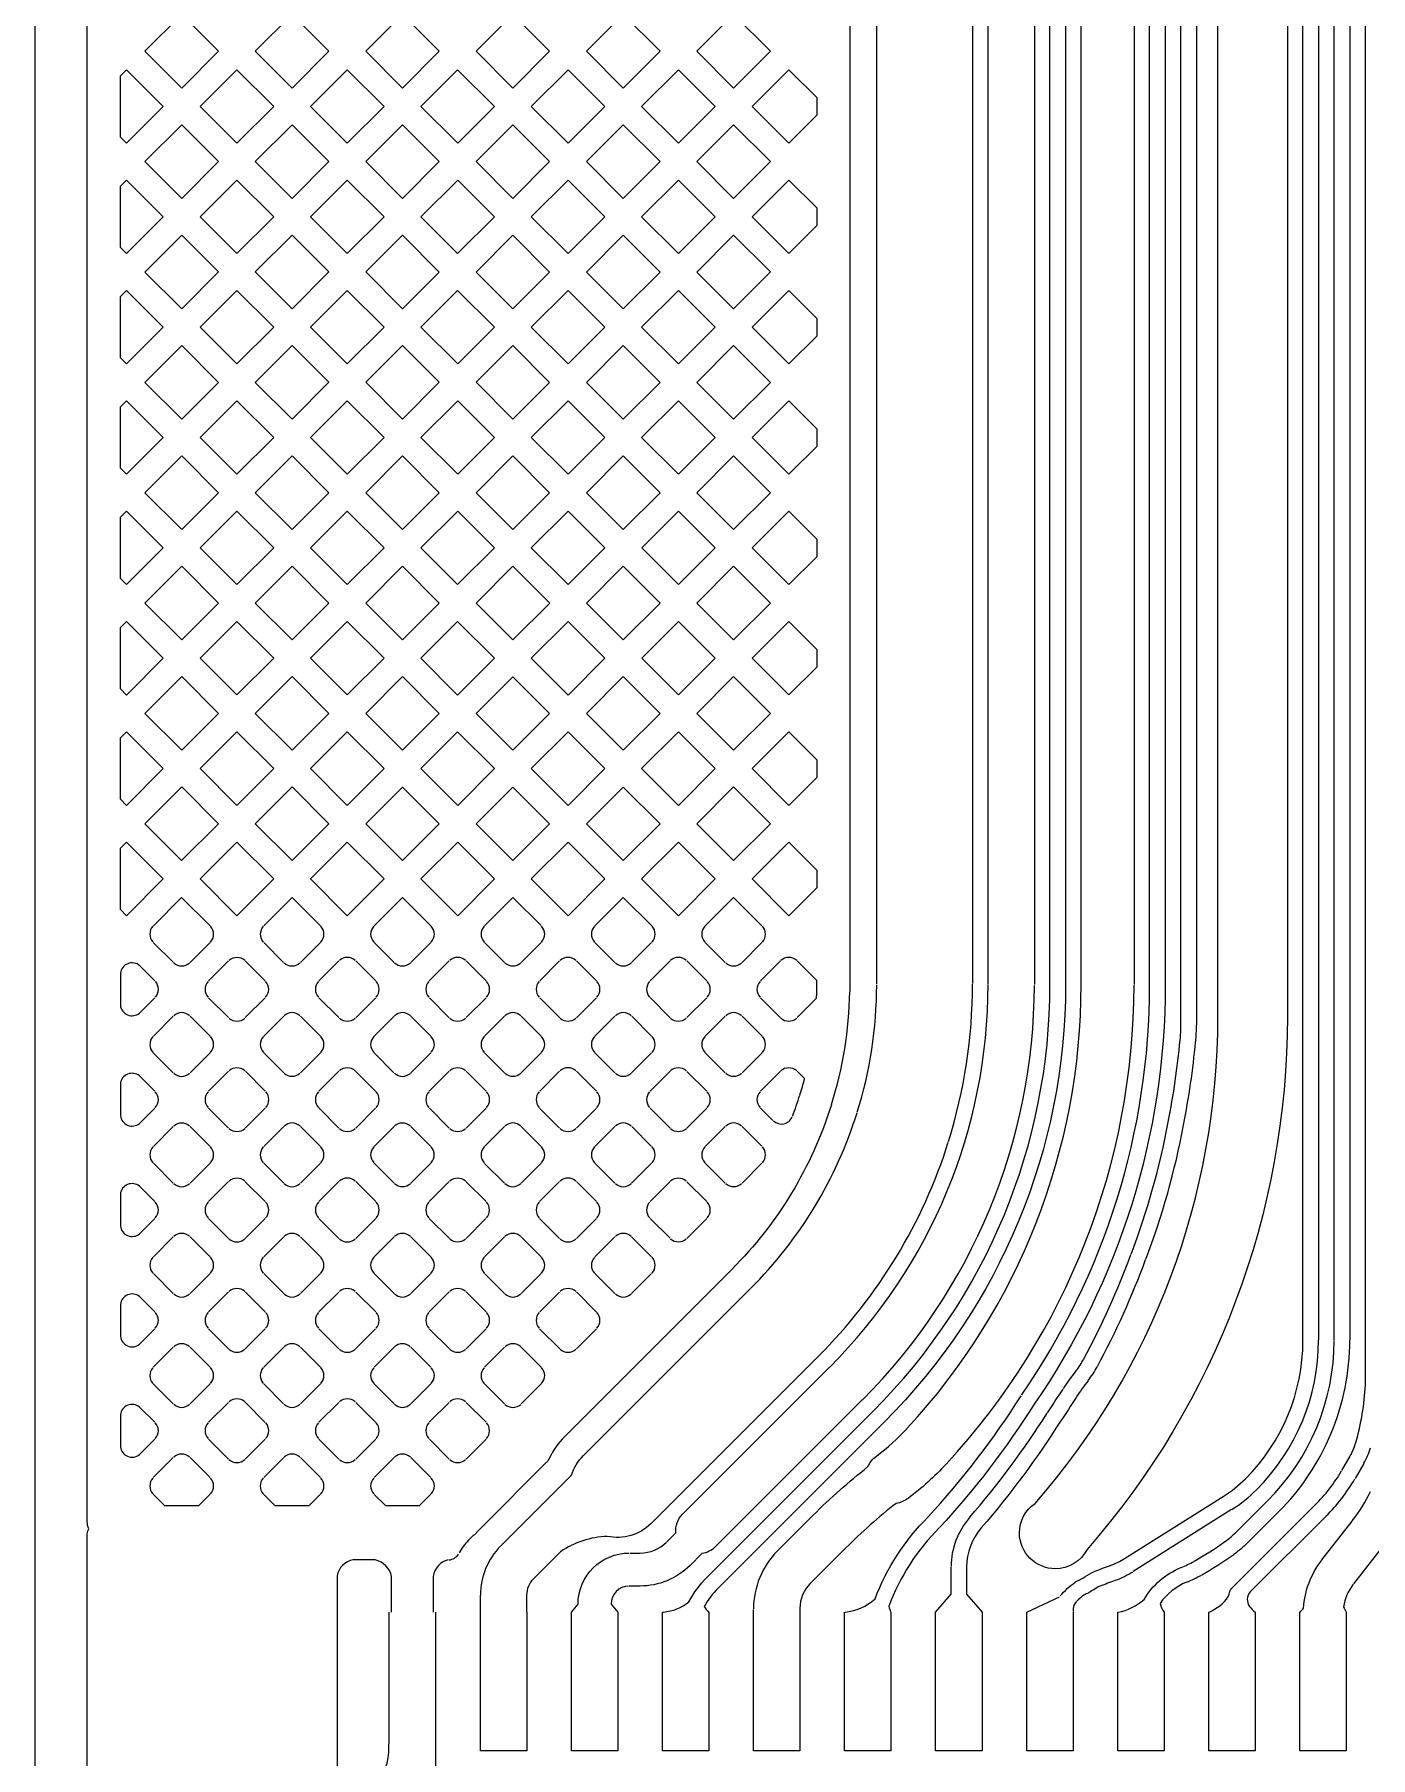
# Model space of a CAD drawing. Extents: x -344 to 154, y 670 to 1023.
# Drawn here: x -258.68 to -253.55, y 866.71 to 873.34 of the extents above; entities that cross this region are included whole.
import ezdxf

# ---------------------------------------------------------------- set-up
doc = ezdxf.new("R2010")
doc.units = 0
doc.layers.add('gbr-dxf_layer0', color=7, linetype='Continuous')
doc.layers.add('gbr-outline-dxf_layer1', color=2, linetype='Continuous')

msp = doc.modelspace()

# ---------------------------------------------------------------- linework, layer by layer
at = {"layer": 'gbr-dxf_layer0'}
for p, q in [((-253.8692, 879.8867), (-253.8692, 869.5599)), ((-253.8093, 868.3162), (-253.8093, 879.8864)), ((-253.7494, 879.8852), (-253.7494, 868.318)), ((-253.6894, 868.3159), (-253.6894, 879.8862)), ((-253.6295, 879.8845), (-253.6295, 868.3181)), ((-255.4476, 869.6846), (-255.4476, 879.8164)), ((-255.0793, 879.8133), (-255.0793, 869.6876)), ((-255.0193, 869.686), (-255.0193, 879.8166)), ((-254.8415, 879.8145), (-254.8415, 869.683)), ((-254.6617, 869.6853), (-254.6617, 879.8148)), ((-254.4585, 879.8171), (-254.4585, 869.683)), ((-254.3986, 869.683), (-254.3986, 879.8173)), ((-254.3387, 879.8156), (-254.3387, 869.6842)), ((-254.2787, 869.5273), (-254.2787, 879.8176)), ((-254.2187, 879.8159), (-254.2187, 869.5286)), ((-255.5507, 877.1535), (-255.5507, 869.6571)), ((-258.2276, 869.8452), (-258.1505, 869.7681)), ((-258.0859, 869.7682), (-258.0094, 869.8447)), ((-257.8033, 869.8447), (-257.7268, 869.7682)), ((-257.6619, 869.7681), (-257.5851, 869.8449)), ((-257.3788, 869.8448), (-257.3022, 869.7681)), ((-257.2376, 869.7682), (-257.1609, 869.8449)), ((-256.9547, 869.8449), (-256.8781, 869.7683)), ((-256.8134, 869.7682), (-256.7367, 869.8449)), ((-256.5308, 869.8452), (-256.4537, 869.7681)), ((-256.3892, 869.7682), (-256.3125, 869.8449)), ((-256.1063, 869.8447), (-256.03, 869.7684)), ((-255.965, 869.7682), (-255.8884, 869.8448)), ((-257.9386, 869.774), (-258.0152, 869.6974)), ((-257.7973, 869.6973), (-257.8741, 869.7741)), ((-257.5143, 869.7741), (-257.5912, 869.6973)), ((-257.3728, 869.6972), (-257.4496, 869.774)), ((-257.0901, 869.7741), (-257.1668, 869.6975)), ((-256.9489, 869.6975), (-257.0255, 869.7741)), ((-256.6659, 869.7742), (-256.7427, 869.6974)), ((-256.5248, 869.6977), (-256.6012, 869.7741)), ((-256.2418, 869.7741), (-256.3185, 869.6974)), ((-256.1002, 869.6971), (-256.1772, 869.7741)), ((-255.8176, 869.7741), (-255.8943, 869.6974)), ((-258.0152, 869.6329), (-257.9385, 869.5561)), ((-257.8739, 869.5561), (-257.7973, 869.6326)), ((-257.5911, 869.6325), (-257.5147, 869.5561)), ((-257.4498, 869.556), (-257.373, 869.6328)), ((-257.1667, 869.6326), (-257.0901, 869.556)), ((-257.0255, 869.5561), (-256.9488, 869.6328)), ((-256.7425, 869.6327), (-256.6658, 869.5559)), ((-256.6014, 869.556), (-256.5246, 869.6328)), ((-256.3186, 869.633), (-256.2416, 869.556)), ((-256.1772, 869.5561), (-256.1004, 869.6329)), ((-255.8942, 869.6326), (-255.8176, 869.556)), ((-258.1506, 869.562), (-258.2274, 869.4852)), ((-258.0092, 869.4854), (-258.0857, 869.5618)), ((-257.7265, 869.562), (-257.8032, 869.4852)), ((-257.5851, 869.485), (-257.6623, 869.5622)), ((-257.3023, 869.562), (-257.3791, 869.4852)), ((-257.1607, 869.4851), (-257.2375, 869.5619)), ((-256.878, 869.5621), (-256.9547, 869.4854)), ((-256.7368, 869.4854), (-256.8134, 869.5621)), ((-256.4539, 869.562), (-256.5306, 869.4853)), ((-256.3125, 869.4854), (-256.3889, 869.5618)), ((-256.0297, 869.562), (-256.1064, 869.4853)), ((-255.888, 869.4849), (-255.9651, 869.562)), ((-258.2275, 869.4207), (-258.1507, 869.3439)), ((-258.0861, 869.3439), (-258.0092, 869.4207)), ((-257.8034, 869.421), (-257.7262, 869.3439)), ((-257.6618, 869.344), (-257.5852, 869.4206)), ((-257.379, 869.4205), (-257.3026, 869.344)), ((-257.2377, 869.3439), (-257.1608, 869.4208)), ((-256.9546, 869.4205), (-256.878, 869.3439)), ((-256.8134, 869.344), (-256.7367, 869.4207)), ((-256.5307, 869.4208), (-256.4538, 869.344)), ((-256.3893, 869.344), (-256.3125, 869.4208)), ((-256.1066, 869.421), (-256.0295, 869.3439)), ((-255.965, 869.344), (-255.8883, 869.4208)), ((-257.9385, 869.3499), (-258.0153, 869.2731)), ((-257.7974, 869.2735), (-257.8737, 869.3498)), ((-257.5144, 869.3499), (-257.5911, 869.2732)), ((-257.3729, 869.2728), (-257.4502, 869.3501)), ((-257.0901, 869.35), (-257.167, 869.2731)), ((-256.9488, 869.2732), (-257.0256, 869.35)), ((-256.6659, 869.35), (-256.7427, 869.2732)), ((-256.5246, 869.2732), (-256.6015, 869.3501)), ((-256.2418, 869.3499), (-256.3185, 869.2732)), ((-256.1004, 869.2733), (-256.1768, 869.3497)), ((-255.8176, 869.3499), (-255.8943, 869.2732)), ((-258.0153, 869.2085), (-257.9387, 869.1319)), ((-257.8739, 869.1318), (-257.7972, 869.2086)), ((-257.5913, 869.2089), (-257.5141, 869.1318)), ((-257.4497, 869.1319), (-257.3731, 869.2085)), ((-257.1667, 869.2082), (-257.0903, 869.1318)), ((-257.0257, 869.1317), (-256.9488, 869.2086)), ((-256.7428, 869.2087), (-256.666, 869.1319)), ((-256.6013, 869.1319), (-256.5246, 869.2086)), ((-256.3185, 869.2087), (-256.2417, 869.1319)), ((-256.1771, 869.1319), (-256.1003, 869.2087)), ((-255.8944, 869.2088), (-255.8468, 869.1612)), ((-258.1507, 869.1377), (-258.2274, 869.061)), ((-258.0096, 869.0612), (-258.086, 869.1376)), ((-257.7264, 869.1379), (-257.8032, 869.0611)), ((-257.5852, 869.0614), (-257.6617, 869.1378)), ((-257.3024, 869.1377), (-257.3789, 869.0611)), ((-257.1608, 869.0607), (-257.2378, 869.1377)), ((-256.878, 869.1379), (-256.9549, 869.061)), ((-256.7367, 869.0611), (-256.8136, 869.138)), ((-256.4539, 869.1378), (-256.5306, 869.0611)), ((-256.3124, 869.061), (-256.3891, 869.1377)), ((-256.0296, 869.1378), (-256.1064, 869.0611)), ((-255.8886, 869.0615), (-255.9648, 869.1377)), ((-258.2273, 868.9963), (-258.1509, 868.9199)), ((-258.086, 868.9197), (-258.0094, 868.9963)), ((-257.8031, 868.9963), (-257.7263, 868.9195)), ((-257.6619, 868.9197), (-257.5851, 868.9965)), ((-257.3791, 868.9967), (-257.3021, 868.9198)), ((-257.2376, 868.9199), (-257.161, 868.9964)), ((-256.9546, 868.9961), (-256.8782, 868.9197)), ((-256.8136, 868.9197), (-256.7367, 868.9965)), ((-256.5306, 868.9965), (-256.4539, 868.9198)), ((-256.3892, 868.9198), (-256.3124, 868.9966)), ((-256.1063, 868.9965), (-256.0297, 868.9199)), ((-255.9651, 868.9198), (-255.8884, 868.9965)), ((-257.9386, 868.9257), (-258.0153, 868.849)), ((-257.7974, 868.849), (-257.874, 868.9256)), ((-257.5143, 868.9258), (-257.5912, 868.8489)), ((-257.373, 868.8492), (-257.4497, 868.9258)), ((-257.0902, 868.9257), (-257.1668, 868.8491)), ((-256.9489, 868.8488), (-257.0259, 868.9258)), ((-256.6659, 868.9258), (-256.7428, 868.8489)), ((-256.5245, 868.8489), (-256.6016, 868.926)), ((-256.2417, 868.9257), (-256.3185, 868.8489)), ((-256.1003, 868.849), (-256.1769, 868.9256)), ((-258.0152, 868.7841), (-257.9385, 868.7075)), ((-257.874, 868.7076), (-257.7973, 868.7843)), ((-257.5913, 868.7845), (-257.5143, 868.7075)), ((-257.4498, 868.7076), (-257.373, 868.7844)), ((-257.1668, 868.7845), (-257.0898, 868.7075)), ((-257.0255, 868.7077), (-256.949, 868.7843)), ((-256.7428, 868.7843), (-256.6662, 868.7076)), ((-256.6014, 868.7075), (-256.5245, 868.7844)), ((-256.3185, 868.7844), (-256.2418, 868.7078)), ((-256.1772, 868.7077), (-256.1003, 868.7845)), ((-258.1507, 868.7135), (-258.2274, 868.6368)), ((-258.0095, 868.6369), (-258.0861, 868.7135)), ((-257.7265, 868.7136), (-257.8033, 868.6368)), ((-257.5852, 868.6369), (-257.662, 868.7136)), ((-257.3023, 868.7136), (-257.3791, 868.6368)), ((-257.1609, 868.637), (-257.2373, 868.7135)), ((-256.8781, 868.7136), (-256.9548, 868.6369)), ((-256.7366, 868.6365), (-256.8139, 868.7138)), ((-256.4537, 868.7137), (-256.5307, 868.6367)), ((-256.3124, 868.6368), (-256.3894, 868.7138)), ((-258.2273, 868.572), (-258.151, 868.4957)), ((-258.086, 868.4956), (-258.0094, 868.5722)), ((-257.8033, 868.5723), (-257.7265, 868.4955)), ((-257.6619, 868.4955), (-257.5852, 868.5722)), ((-257.3791, 868.5723), (-257.3023, 868.4955)), ((-257.2377, 868.4955), (-257.1609, 868.5724)), ((-256.955, 868.5727), (-256.8777, 868.4954)), ((-256.8134, 868.4956), (-256.7367, 868.5722)), ((-256.5307, 868.5721), (-256.4541, 868.4955)), ((-256.3894, 868.4954), (-256.3124, 868.5723)), ((-257.9386, 868.5015), (-258.0153, 868.4248)), ((-257.7973, 868.4248), (-257.8741, 868.5015)), ((-257.5145, 868.5014), (-257.5912, 868.4247)), ((-257.373, 868.4247), (-257.4496, 868.5013)), ((-257.0901, 868.5016), (-257.1669, 868.4248)), ((-256.9489, 868.425), (-257.0254, 868.5015)), ((-256.666, 868.5014), (-256.7427, 868.4247)), ((-256.5245, 868.4244), (-256.6017, 868.5017)), ((-258.0151, 868.3598), (-257.9387, 868.2834)), ((-257.874, 868.2834), (-257.7973, 868.3601)), ((-257.5912, 868.3602), (-257.5145, 868.2835)), ((-257.4499, 868.2834), (-257.3731, 868.3602)), ((-257.1669, 868.3601), (-257.0899, 868.2831)), ((-257.0256, 868.2833), (-256.9487, 868.3602)), ((-256.7428, 868.3605), (-256.6656, 868.2833)), ((-256.6013, 868.2835), (-256.5247, 868.3601)), ((-258.1507, 868.2893), (-258.2276, 868.2125)), ((-258.0091, 868.2123), (-258.0861, 868.2893)), ((-257.7265, 868.2894), (-257.8033, 868.2126)), ((-257.5851, 868.2125), (-257.6622, 868.2896)), ((-257.3024, 868.2894), (-257.3791, 868.2126)), ((-257.1608, 868.2125), (-257.2375, 868.2892)), ((-256.8779, 868.2895), (-256.9548, 868.2126)), ((-256.7367, 868.2129), (-256.8133, 868.2894)), ((-258.2277, 868.1481), (-258.1507, 868.0712)), ((-258.0862, 868.0712), (-258.0094, 868.1481)), ((-257.8033, 868.1481), (-257.7266, 868.0714)), ((-257.6619, 868.0713), (-257.5852, 868.1481)), ((-257.3791, 868.1481), (-257.3023, 868.0713)), ((-257.2376, 868.0712), (-257.1608, 868.148)), ((-256.9547, 868.1479), (-256.8779, 868.0711)), ((-256.8135, 868.0712), (-256.7366, 868.1481)), ((-257.9386, 868.0773), (-258.0154, 868.0005)), ((-257.7972, 868.0004), (-257.8743, 868.0775)), ((-257.5145, 868.0772), (-257.5911, 868.0006)), ((-257.3728, 868.0002), (-257.4498, 868.0772)), ((-257.0901, 868.0772), (-257.1669, 868.0005)), ((-256.9489, 868.0005), (-257.0255, 868.0772)), ((-258.0155, 867.9359), (-257.9384, 867.8588)), ((-257.8742, 867.8591), (-257.7973, 867.9359)), ((-257.5911, 867.9358), (-257.5145, 867.8593)), ((-257.4497, 867.8591), (-257.3729, 867.9359)), ((-257.1667, 867.9357), (-257.09, 867.859)), ((-257.0256, 867.8591), (-256.9489, 867.9358)), ((-258.1509, 867.865), (-258.2276, 867.7883)), ((-258.0094, 867.7884), (-258.086, 867.8649)), ((-257.7265, 867.8652), (-257.8034, 867.7884)), ((-257.5849, 867.7881), (-257.6622, 867.8654)), ((-257.3023, 867.865), (-257.379, 867.7883)), ((-257.1607, 867.7882), (-257.2375, 867.865)), ((-256.7174, 867.8456), (-256.9651, 867.598)), ((-253.6602, 867.8152), (-253.6284, 867.8705)), ((-253.5758, 867.8418), (-253.6088, 867.7844)), ((-254.4946, 867.4772), (-254.1163, 867.7153)), ((-254.0837, 867.665), (-254.4621, 867.4268)), ((-254.0822, 867.3633), (-253.7632, 867.6818)), ((-254.0639, 867.5806), (-253.9455, 867.6986)), ((-253.7363, 867.4721), (-253.6205, 867.6204)), ((-255.5661, 867.5175), (-255.7027, 867.3809)), ((-253.5011, 867.5257), (-253.6152, 867.3795)), ((-256.3954, 867.4981), (-256.3567, 867.4981)), ((-256.9706, 867.271), (-256.9706, 867.3362)), ((-254.871, 867.271), (-254.7451, 867.3298)), ((-257.1427, 867.271), (-257.1427, 866.7381)), ((-256.9707, 866.7381), (-256.9707, 867.271)), ((-255.9209, 866.7381), (-255.9209, 867.271)), ((-255.9208, 867.271), (-255.9208, 867.2816)), ((-255.743, 867.2837), (-255.743, 867.271)), ((-254.1709, 866.7381), (-254.1709, 867.271)), ((-253.8208, 866.7382), (-253.8208, 867.2711))]:
    msp.add_line(p, q, dxfattribs=at)
for points in [[(-258.4838, 866.0457, -0.048851), (-258.4811, 866.0723), (-258.4811, 867.572, -0.098732), (-258.4754, 867.5907, -0.114272), (-258.4811, 867.6188), (-258.4811, 877.154), (-258.4811, 877.1907, -0.02473), (-258.4811, 877.1968), (-258.4811, 882.7945, -0.154608), (-256.6934, 888.4371), (-254.8088, 891.113), (-251.2116, 896.2205), (-251.1616, 896.2915), (-250.9418, 896.6035, 0.036962), (-250.1679, 897.8954, 0.001414), (-250.143, 897.9454, 0.03796), (-249.5629, 899.379)], [(-253.6066, 867.9223, 0.06084), (-253.5695, 868.1451), (-253.5695, 879.8849, -0.079726), (-252.8757, 884.2098)], [(-254.8988, 867.5753, -0.247669), (-254.8389, 867.6888, 0.18166), (-254.1359, 869.5599), (-254.1359, 879.8822)], [(-254.7217, 879.8168), (-254.7217, 869.683, -0.198913), (-255.418, 868.0019), (-256.0571, 867.3629, 0.068255), (-256.1102, 867.2928, 0.073207), (-256.0934, 867.271)], [(-255.4604, 868.0443, 0.19891), (-254.7816, 869.683), (-254.7816, 879.8156)], [(-258.2213, 869.6974), (-258.2798, 869.7559, 0.598777), (-258.3541, 869.7269), (-258.3541, 869.6037)], [(-255.753, 869.5561), (-255.6785, 869.6306, 0.004849), (-255.6777, 869.6576), (-255.6777, 869.6989), (-255.753, 869.7741)], [(-258.3541, 869.6037, 0.593364), (-258.2806, 869.5735), (-258.2213, 869.6328)], [(-254.3386, 869.683, -0.152599), (-254.8423, 868.0702, -0.045688), (-255.2063, 867.596)], [(-253.8692, 869.5599, -0.181793), (-254.6392, 867.512, -0.280074), (-254.7613, 867.4378, -0.414225), (-254.8988, 867.5753)], [(-258.2215, 869.2731), (-258.2808, 869.3325, 0.592465), (-258.3541, 869.3019), (-258.3541, 869.1793)], [(-255.7426, 869.2593, 0.011424), (-255.7247, 869.3216), (-255.7531, 869.35)], [(-258.3541, 869.1793, 0.5917), (-258.2806, 869.1493), (-258.2215, 869.2085)], [(-255.6214, 869.2214, -0.12123), (-256.0044, 868.5886), (-256.6475, 867.9453)], [(-258.2215, 868.8489), (-258.2809, 868.9083, 0.590749), (-258.3541, 868.8779), (-258.3541, 868.7549)], [(-258.3541, 868.7549, 0.59012), (-258.2806, 868.7251), (-258.2215, 868.7843)], [(-256.8922, 867.5252), (-256.6203, 867.797, -0.121378), (-256.5748, 867.8724), (-255.9322, 868.515)], [(-258.2215, 868.4247), (-258.2809, 868.4841, 0.589074), (-258.3541, 868.4539), (-258.3541, 868.3308)], [(-258.3541, 868.3308, 0.585181), (-258.281, 868.3006), (-258.2215, 868.3601)], [(-255.6718, 868.2546), (-256.3143, 867.612, -0.25403), (-256.4829, 867.5621, 0.141101), (-256.6627, 867.5032), (-256.7665, 867.3994)], [(-256.2545, 867.5405), (-256.2193, 867.5756, -0.224894), (-256.1937, 867.6473), (-255.6286, 868.2125)], [(-258.2216, 868.0005), (-258.2804, 868.0593, 0.58766), (-258.3541, 868.0303), (-258.3541, 867.9063)], [(-256.2709, 867.271), (-256.2671, 867.271, 0.147898), (-256.169, 867.3102, -0.077176), (-256.0995, 867.4053), (-255.4604, 868.0443)], [(-255.5028, 868.0867), (-256.068, 867.5216, -0.164394), (-256.119, 867.4963), (-256.1647, 867.4507)], [(-255.5687, 867.271, 0.155942), (-255.4538, 867.3215, -0.106034), (-255.2503, 867.6367, 0.045747), (-254.8926, 868.1028)], [(-254.6813, 868.0956, -0.009269), (-254.7415, 868.0045, -0.037569), (-255.0454, 867.5951)], [(-255.8285, 867.5066), (-255.6918, 867.6432, -0.030173), (-255.481, 867.8301, -0.129866), (-255.4488, 867.8707, 0.044614), (-255.3305, 867.9772)], [(-258.3541, 867.9063, 0.583686), (-258.2811, 867.8764), (-258.2216, 867.9358)], [(-256.6476, 867.9452, 0.087378), (-256.7047, 867.8637, -0.083101), (-256.7166, 867.8464)], [(-255.1811, 867.8395, -0.044808), (-255.3269, 867.7082, -0.124209), (-255.3728, 867.689, 0.029955), (-255.5661, 867.5175)], [(-253.9032, 867.6562), (-254.0215, 867.5381, -0.041955), (-254.0746, 867.493)], [(-256.9654, 867.5977, 0.019527), (-256.9849, 867.5765, -0.025941), (-256.9893, 867.5717, -0.050374), (-256.9992, 867.5638), (-257.0173, 867.5456, 0.076041), (-257.0516, 867.4988)], [(-255.2075, 867.5947, 0.108699), (-255.4007, 867.2925, 0.063244), (-255.3931, 867.271)], [(-253.7208, 867.6394), (-254.0122, 867.3485, 0.346821), (-254.015, 867.2927, 0.056281), (-253.9932, 867.271)], [(-257.3117, 867.271), (-257.3117, 867.4077, 0.304726), (-257.375, 867.4717), (-257.4597, 867.4717, 0.314275), (-257.5213, 867.41), (-257.5213, 866.6177)], [(-257.0945, 867.4717, 0.308041), (-257.1516, 867.4075), (-257.1516, 867.271)], [(-256.621, 867.2711), (-256.5954, 867.3019, -0.413341), (-256.3985, 867.4981)], [(-256.165, 867.4503, -0.198676), (-256.3567, 867.3711), (-256.3986, 867.3711)], [(-253.8204, 867.2711, 0.02382), (-253.8072, 867.2867, -0.148803), (-253.7372, 867.4709)], [(-256.7668, 867.3991, 0.197772), (-256.7928, 867.3362), (-256.7928, 867.271)], [(-254.7424, 867.3329, -0.059651), (-254.6848, 867.386, -0.061711), (-254.6785, 867.3897, 0.043907), (-254.6473, 867.4068)], [(-254.5197, 867.271, 0.143527), (-254.4201, 867.3198, -0.161912), (-254.2789, 867.4418)], [(-254.2568, 867.386, 0.141286), (-254.3587, 867.3044, 0.092915), (-254.3431, 867.271)], [(-253.6161, 867.3783, 0.130634), (-253.6537, 867.2905, 0.027129), (-253.643, 867.2711)], [(-256.4008, 867.3711, 0.402254), (-256.4684, 867.3019), (-256.4427, 867.2711)], [(-254.6147, 867.3565, -0.039958), (-254.6514, 867.3362, 0.034736), (-254.6799, 867.312)], [(-254.1702, 867.271, 0.140537), (-254.0962, 867.3305, -0.012626), (-254.0901, 867.3502, -0.122696), (-254.0828, 867.3627)], [(-257.5213, 866.6177, -0.072365), (-257.5199, 866.6107, 0.344141), (-257.4789, 866.5641, -0.141001), (-257.4638, 866.5651, 0.200874), (-257.4215, 866.5732, -0.086287), (-257.3848, 866.6028, 0.237266), (-257.323, 866.7528, -0.122943), (-257.3207, 866.7659), (-257.3207, 867.271)], [(-257.1428, 866.7381), (-257.1428, 866.6911, -0.077953), (-257.1612, 866.5736)]]:
    msp.add_lwpolyline(points, format="xyb", dxfattribs=at)
for points in [[(-258.2597, 873.2711), (-258.1184, 873.4123), (-257.9771, 873.271), (-258.1184, 873.1297)], [(-257.8356, 873.271), (-257.6942, 873.4123), (-257.5529, 873.271), (-257.6943, 873.1297)], [(-257.4114, 873.271), (-257.27, 873.4124), (-257.1287, 873.271), (-257.2701, 873.1297)], [(-256.9872, 873.271), (-256.8458, 873.4124), (-256.7044, 873.2709), (-256.8457, 873.1296)], [(-256.5628, 873.2709), (-256.4215, 873.4123), (-256.2801, 873.271), (-256.4215, 873.1296)], [(-256.1386, 873.271), (-255.9973, 873.4123), (-255.8559, 873.271), (-255.9973, 873.1297)], [(-258.3541, 872.9412), (-258.3541, 873.1767), (-258.3305, 873.2003), (-258.1891, 873.059), (-258.3305, 872.9176)], [(-258.0476, 873.059), (-257.9063, 873.2002), (-257.765, 873.0589), (-257.9063, 872.9176)], [(-257.6235, 873.0589), (-257.4821, 873.2002), (-257.3408, 873.0589), (-257.4822, 872.9176)], [(-257.1993, 873.0589), (-257.0579, 873.2003), (-256.9165, 873.0588), (-257.0578, 872.9175)], [(-256.775, 873.0588), (-256.6336, 873.2002), (-256.4923, 873.0588), (-256.6336, 872.9175)], [(-256.3508, 873.0588), (-256.2094, 873.2002), (-256.068, 873.0589), (-256.2094, 872.9175)], [(-255.9265, 873.0589), (-255.7852, 873.2002), (-255.6777, 873.0928), (-255.6777, 873.025), (-255.7852, 872.9176)], [(-258.2597, 872.8469), (-258.1184, 872.9882), (-257.977, 872.8469), (-258.1184, 872.7055)], [(-257.8355, 872.8469), (-257.6943, 872.9881), (-257.5529, 872.8468), (-257.6942, 872.7056)], [(-257.4114, 872.8468), (-257.2701, 872.9882), (-257.1286, 872.8467), (-257.27, 872.7053)], [(-256.9871, 872.8467), (-256.8457, 872.988), (-256.7044, 872.8467), (-256.8457, 872.7054)], [(-256.5629, 872.8467), (-256.4215, 872.9881), (-256.2802, 872.8467), (-256.4215, 872.7054)], [(-256.1387, 872.8467), (-255.9973, 872.9881), (-255.856, 872.8468), (-255.9973, 872.7054)], [(-258.3541, 872.5167), (-258.3541, 872.7525), (-258.3305, 872.7761), (-258.1892, 872.6348), (-258.3306, 872.4933)], [(-258.0476, 872.6348), (-257.9063, 872.7761), (-257.7649, 872.6348), (-257.9063, 872.4934)], [(-257.6234, 872.6348), (-257.4822, 872.776), (-257.3407, 872.6346), (-257.482, 872.4933)], [(-257.1992, 872.6346), (-257.0578, 872.7759), (-256.9165, 872.6346), (-257.0579, 872.4933)], [(-256.775, 872.6346), (-256.6336, 872.776), (-256.4923, 872.6346), (-256.6337, 872.4933)], [(-256.3508, 872.6346), (-256.2094, 872.776), (-256.0681, 872.6347), (-256.2094, 872.4933)], [(-255.9266, 872.6347), (-255.7852, 872.776), (-255.6777, 872.6686), (-255.6777, 872.6009), (-255.7852, 872.4933)], [(-258.2599, 872.4225), (-258.1184, 872.564), (-257.9771, 872.4227), (-258.1185, 872.2812)], [(-257.8355, 872.4227), (-257.6942, 872.564), (-257.5527, 872.4226), (-257.6941, 872.2812)], [(-257.4112, 872.4226), (-257.27, 872.5638), (-257.1286, 872.4225), (-257.2699, 872.2812)], [(-256.9871, 872.4225), (-256.8457, 872.5638), (-256.7044, 872.4225), (-256.8458, 872.2812)], [(-256.5629, 872.4225), (-256.4215, 872.5639), (-256.2802, 872.4225), (-256.4216, 872.2812)], [(-256.1387, 872.4225), (-255.9973, 872.5639), (-255.856, 872.4226), (-255.9974, 872.2812)], [(-258.3541, 872.0925), (-258.3541, 872.3283), (-258.3306, 872.3518), (-258.1893, 872.2104), (-258.3307, 872.0691)], [(-258.0478, 872.2104), (-257.9063, 872.3519), (-257.7648, 872.2105), (-257.9063, 872.069)], [(-257.6233, 872.2105), (-257.482, 872.3518), (-257.3406, 872.2105), (-257.482, 872.0691)], [(-257.1991, 872.2105), (-257.0579, 872.3517), (-256.9165, 872.2104), (-257.0578, 872.0692)], [(-256.775, 872.2104), (-256.6337, 872.3518), (-256.4923, 872.2104), (-256.6337, 872.0691)], [(-256.3508, 872.2104), (-256.2094, 872.3518), (-256.0681, 872.2105), (-256.2095, 872.0691)], [(-255.9266, 872.2105), (-255.7852, 872.3518), (-255.6777, 872.2443), (-255.6777, 872.1764), (-255.7851, 872.069)], [(-258.2599, 871.9983), (-258.1185, 872.1397), (-257.9771, 871.9982), (-258.1184, 871.8569)], [(-257.8356, 871.9982), (-257.6941, 872.1397), (-257.5528, 871.9984), (-257.6942, 871.8569)], [(-257.4112, 871.9984), (-257.2699, 872.1397), (-257.1285, 871.9984), (-257.2699, 871.857)], [(-256.987, 871.9984), (-256.8458, 872.1396), (-256.7044, 871.9983), (-256.8457, 871.8571)], [(-256.5629, 871.9983), (-256.4216, 872.1397), (-256.2802, 871.9983), (-256.4216, 871.857)], [(-256.1387, 871.9983), (-255.9974, 872.1397), (-255.8559, 871.9982), (-255.9973, 871.8569)], [(-258.3541, 871.6685), (-258.3541, 871.9041), (-258.3307, 871.9275), (-258.1892, 871.7861), (-258.3305, 871.6448)], [(-258.0477, 871.7861), (-257.9063, 871.9274), (-257.765, 871.7861), (-257.9063, 871.6448)], [(-257.6235, 871.7861), (-257.482, 871.9276), (-257.3407, 871.7863), (-257.4821, 871.6448)], [(-257.1991, 871.7863), (-257.0578, 871.9276), (-256.9165, 871.7863), (-257.0578, 871.6449)], [(-256.7749, 871.7863), (-256.6337, 871.9275), (-256.4924, 871.7862), (-256.6336, 871.645)], [(-256.3508, 871.7862), (-256.2095, 871.9276), (-256.068, 871.7861), (-256.2094, 871.6448)], [(-255.9265, 871.7861), (-255.7851, 871.9275), (-255.6777, 871.8201), (-255.6777, 871.7522), (-255.7852, 871.6448)], [(-258.2597, 871.5741), (-258.1184, 871.7153), (-257.9771, 871.574), (-258.1184, 871.4328)], [(-257.8356, 871.574), (-257.6942, 871.7154), (-257.5529, 871.574), (-257.6943, 871.4327)], [(-257.4114, 871.574), (-257.2699, 871.7155), (-257.1286, 871.5742), (-257.2701, 871.4327)], [(-256.987, 871.5742), (-256.8457, 871.7155), (-256.7044, 871.5742), (-256.8457, 871.4329)], [(-256.5628, 871.5742), (-256.4216, 871.7155), (-256.2801, 871.574), (-256.4214, 871.4328)], [(-256.1386, 871.574), (-255.9973, 871.7154), (-255.8559, 871.574), (-255.9973, 871.4327)], [(-258.3541, 871.2442), (-258.3541, 871.4797), (-258.3305, 871.5033), (-258.1891, 871.362), (-258.3305, 871.2206)], [(-258.0476, 871.362), (-257.9063, 871.5032), (-257.765, 871.3619), (-257.9063, 871.2207)], [(-257.6235, 871.3619), (-257.4821, 871.5033), (-257.3408, 871.3619), (-257.4822, 871.2206)], [(-257.1993, 871.3619), (-257.0578, 871.5034), (-256.9165, 871.3621), (-257.058, 871.2206)], [(-256.775, 871.3621), (-256.6336, 871.5034), (-256.4922, 871.362), (-256.6335, 871.2206)], [(-256.3506, 871.362), (-256.2094, 871.5032), (-256.068, 871.3619), (-256.2093, 871.2207)], [(-255.9265, 871.3619), (-255.7852, 871.5033), (-255.6777, 871.3958), (-255.6777, 871.3281), (-255.7852, 871.2206)], [(-258.2597, 871.1499), (-258.1184, 871.2912), (-257.977, 871.1499), (-258.1184, 871.0086)], [(-257.8355, 871.1499), (-257.6943, 871.2912), (-257.5529, 871.1498), (-257.6942, 871.0086)], [(-257.4114, 871.1498), (-257.2701, 871.2912), (-257.1287, 871.1499), (-257.2701, 871.0085)], [(-256.9872, 871.1499), (-256.8457, 871.2913), (-256.7043, 871.1499), (-256.8457, 871.0084)], [(-256.5627, 871.1499), (-256.4214, 871.2912), (-256.2801, 871.1499), (-256.4214, 871.0086)], [(-256.1385, 871.1499), (-255.9973, 871.2912), (-255.856, 871.1498), (-255.9972, 871.0086)], [(-258.3541, 870.82), (-258.3541, 871.0555), (-258.3305, 871.0791), (-258.1892, 870.9378), (-258.3305, 870.7964)], [(-258.0476, 870.9378), (-257.9063, 871.0791), (-257.7649, 870.9378), (-257.9063, 870.7965)], [(-257.6234, 870.9378), (-257.4822, 871.0791), (-257.3408, 870.9377), (-257.4821, 870.7965)], [(-257.1993, 870.9377), (-257.058, 871.0791), (-256.9165, 870.9376), (-257.0579, 870.7963)], [(-256.775, 870.9376), (-256.6335, 871.0791), (-256.4922, 870.9378), (-256.6337, 870.7963)], [(-256.3506, 870.9378), (-256.2093, 871.0791), (-256.068, 870.9378), (-256.2093, 870.7965)], [(-255.9264, 870.9378), (-255.7852, 871.0791), (-255.6777, 870.9716), (-255.6777, 870.9039), (-255.7851, 870.7965)], [(-258.2597, 870.7257), (-258.1184, 870.867), (-257.9771, 870.7257), (-258.1184, 870.5843)], [(-257.8355, 870.7257), (-257.6942, 870.867), (-257.5529, 870.7257), (-257.6942, 870.5844)], [(-257.4113, 870.7257), (-257.2701, 870.867), (-257.1286, 870.7255), (-257.2699, 870.5843)], [(-256.9871, 870.7255), (-256.8457, 870.8669), (-256.7044, 870.7255), (-256.8458, 870.5842)], [(-256.5629, 870.7255), (-256.4214, 870.867), (-256.2801, 870.7257), (-256.4216, 870.5842)], [(-256.1386, 870.7257), (-255.9972, 870.867), (-255.8559, 870.7257), (-255.9972, 870.5844)], [(-258.3541, 870.3955), (-258.3541, 870.6313), (-258.3305, 870.6549), (-258.1892, 870.5136), (-258.3307, 870.3721)], [(-258.0476, 870.5136), (-257.9063, 870.6549), (-257.765, 870.5136), (-257.9063, 870.3723)], [(-257.6234, 870.5136), (-257.4821, 870.655), (-257.3406, 870.5135), (-257.482, 870.3722)], [(-257.1991, 870.5135), (-257.0579, 870.6548), (-256.9165, 870.5134), (-257.0578, 870.3722)], [(-256.775, 870.5134), (-256.6337, 870.6548), (-256.4923, 870.5135), (-256.6337, 870.3721)], [(-256.3508, 870.5135), (-256.2093, 870.6549), (-256.068, 870.5136), (-256.2095, 870.3721)], [(-255.9265, 870.5136), (-255.7851, 870.655), (-255.6777, 870.5476), (-255.6777, 870.4797), (-255.7851, 870.3723)], [(-258.2599, 870.3013), (-258.1184, 870.4428), (-257.9771, 870.3015), (-258.1186, 870.16)], [(-257.8356, 870.3015), (-257.6942, 870.4428), (-257.5528, 870.3014), (-257.6941, 870.16)], [(-257.4112, 870.3014), (-257.2699, 870.4427), (-257.1285, 870.3014), (-257.2699, 870.1601)], [(-256.987, 870.3014), (-256.8458, 870.4427), (-256.7044, 870.3013), (-256.8457, 870.1601)], [(-256.5629, 870.3013), (-256.4216, 870.4427), (-256.2802, 870.3014), (-256.4216, 870.16)], [(-256.1387, 870.3014), (-255.9972, 870.4428), (-255.8559, 870.3015), (-255.9974, 870.16)], [(-258.3541, 869.9717), (-258.3541, 870.2072), (-258.3307, 870.2306), (-258.1893, 870.0893), (-258.3305, 869.9481)], [(-258.0478, 870.0893), (-257.9063, 870.2307), (-257.7649, 870.0893), (-257.9063, 869.9478)], [(-257.6233, 870.0893), (-257.482, 870.2306), (-257.3407, 870.0893), (-257.482, 869.9479)], [(-257.1991, 870.0893), (-257.0578, 870.2307), (-256.9165, 870.0893), (-257.0578, 869.948)], [(-256.7749, 870.0893), (-256.6337, 870.2306), (-256.4924, 870.0892), (-256.6336, 869.948)], [(-256.3508, 870.0892), (-256.2095, 870.2306), (-256.0682, 870.0893), (-256.2095, 869.9479)], [(-255.9266, 870.0893), (-255.7851, 870.2308), (-255.6777, 870.1233), (-255.6777, 870.0555), (-255.7853, 869.9479)]]:
    msp.add_lwpolyline(points, close=True, dxfattribs=at)
for points in [[(-258.0094, 869.9094), (-258.1186, 870.0185), (-258.2274, 869.9096)], [(-257.5849, 869.9093), (-257.6941, 870.0185), (-257.8033, 869.9093)], [(-257.161, 869.9096), (-257.2699, 870.0185), (-257.3789, 869.9095)], [(-256.7369, 869.9098), (-256.8457, 870.0186), (-256.9548, 869.9095)], [(-256.3123, 869.9092), (-256.4216, 870.0185), (-256.5306, 869.9095)], [(-255.8885, 869.9096), (-255.9974, 870.0185), (-256.1064, 869.9095)], [(-258.2276, 867.7238), (-258.1843, 867.6805), (-258.0528, 867.6805), (-258.0095, 867.7238)], [(-257.8035, 867.724), (-257.76, 867.6805), (-257.6283, 867.6805), (-257.585, 867.7238)], [(-257.3789, 867.7236), (-257.3358, 867.6805), (-257.2041, 867.6805), (-257.1609, 867.7238)], [(-255.221, 867.271), (-255.1619, 867.3393), (-255.1619, 867.4442)], [(-255.1019, 867.4425), (-255.1019, 867.3393), (-255.0427, 867.271)], [(-256.7927, 867.271), (-256.7927, 866.7381), (-256.9707, 866.7381)], [(-256.4429, 867.2707), (-256.4429, 866.7382), (-256.6209, 866.7382), (-256.6209, 867.2707)], [(-256.0929, 867.271), (-256.0929, 866.7382), (-256.2709, 866.7382), (-256.2709, 867.2702)], [(-255.7429, 867.271), (-255.7429, 866.7381), (-255.9209, 866.7381)], [(-255.3929, 867.271), (-255.3929, 866.7381), (-255.5709, 866.7381), (-255.5709, 867.2704), (-255.571, 867.2708)], [(-255.0428, 867.2708), (-255.0428, 866.7382), (-255.2209, 866.7382), (-255.2209, 867.2705)], [(-254.6928, 867.2701), (-254.6928, 866.7382), (-254.8709, 866.7382), (-254.8709, 867.2704)], [(-254.3428, 867.271), (-254.3428, 866.7381), (-254.5209, 866.7381), (-254.5209, 867.2706), (-254.521, 867.2708)], [(-253.9928, 867.271), (-253.9928, 866.7381), (-254.1709, 866.7381)], [(-253.6428, 867.2711), (-253.6428, 866.7382), (-253.8208, 866.7382)]]:
    msp.add_lwpolyline(points, dxfattribs=at)
for centre, radius, start, end in [((-258.1961, 869.8773), 0.0447, 137.2742, 222.7258), ((-258.0408, 869.877), 0.0447, 317.27638, 42.72362), ((-257.7719, 869.877), 0.0447, 137.2742, 222.7258), ((-257.6164, 869.8772), 0.0447, 317.27638, 42.72362), ((-257.3476, 869.8772), 0.0447, 137.2742, 222.7258), ((-257.1922, 869.8772), 0.0447, 317.27638, 42.72362), ((-256.9234, 869.8772), 0.0447, 137.34357, 222.72265), ((-256.7681, 869.8772), 0.0447, 317.32041, 42.72215), ((-256.4993, 869.8772), 0.0447, 137.2742, 222.7258), ((-256.3438, 869.8772), 0.0447, 317.27638, 42.72362), ((-256.0751, 869.8772), 0.0447, 137.2742, 222.7258), ((-255.9197, 869.8772), 0.0447, 317.27638, 42.72362), ((-258.1183, 869.7995), 0.0447, 227.2742, 312.7258), ((-257.9063, 869.7427), 0.0447, 47.27885, 132.67859), ((-257.6942, 869.7994), 0.0447, 227.2742, 312.7258), ((-257.482, 869.7428), 0.0447, 47.27638, 132.72362), ((-257.27, 869.7995), 0.0447, 227.2742, 312.7258), ((-257.0578, 869.7428), 0.0447, 47.27638, 132.72362), ((-256.8457, 869.7996), 0.0447, 227.27735, 312.65643), ((-256.6336, 869.7428), 0.0447, 47.27885, 132.67859), ((-256.4215, 869.7995), 0.0447, 227.2742, 312.7258), ((-256.2095, 869.7428), 0.0447, 47.27952, 132.65425), ((-255.9973, 869.7996), 0.0447, 227.2742, 312.7258), ((-255.7853, 869.7428), 0.0447, 47.31796, 132.71988), ((-258.2526, 869.6651), 0.0447, 317.27638, 42.72362), ((-257.9839, 869.6651), 0.0447, 137.34357, 222.72265), ((-257.8287, 869.6649), 0.0447, 317.32041, 42.72215), ((-257.5598, 869.665), 0.0447, 137.2742, 222.7258), ((-257.4043, 869.6651), 0.0447, 317.27638, 42.72362), ((-257.1355, 869.6651), 0.0447, 137.2742, 222.7258), ((-256.9801, 869.6651), 0.0447, 317.27638, 42.72362), ((-256.7113, 869.6652), 0.0447, 137.34357, 222.72265), ((-256.556, 869.6651), 0.0447, 317.32041, 42.72215), ((-256.2872, 869.6651), 0.0447, 137.31805, 222.72451), ((-256.1317, 869.6651), 0.0447, 317.32041, 42.72215), ((-255.863, 869.6651), 0.0447, 137.27549, 222.68195), ((-257.0989, 869.683), 2.0795, 315.0106, 359.99929), ((-257.1011, 869.6851), 1.5507, 342.65326, 358.90607), ((-257.1011, 869.6841), 1.6535, 342.70819, 359.91427), ((-257.0989, 869.683), 2.2573, 315.00992, 359.92341), ((-257.1712, 869.6829), 2.5095, 317.19352, 0.00336), ((-257.1712, 869.6829), 2.7127, 317.19891, 359.95538), ((-257.1011, 869.6841), 2.0218, 342.6283, 0.01472), ((-257.1712, 869.6825), 2.7726, 325.30742, 359.98385), ((-258.1183, 869.5307), 0.0447, 47.27638, 132.72362), ((-257.6942, 869.5306), 0.0447, 47.27885, 132.67859), ((-257.27, 869.5307), 0.0447, 47.27638, 132.72362), ((-256.8457, 869.5307), 0.0447, 47.27638, 132.72362), ((-256.4216, 869.5307), 0.0447, 47.27638, 132.72362), ((-255.9974, 869.5307), 0.0447, 47.32041, 132.72215), ((-257.9061, 869.5875), 0.0447, 227.27735, 312.65643), ((-257.4821, 869.5873), 0.0447, 227.2742, 312.7258), ((-257.0579, 869.5874), 0.0447, 227.2742, 312.7258), ((-256.6337, 869.5874), 0.0447, 227.27735, 312.65643), ((-256.2095, 869.5874), 0.0447, 227.27735, 312.65643), ((-255.7853, 869.5874), 0.0447, 227.3419, 312.70068), ((-254.8791, 869.5267), 0.6005, 354.70704, 359.94172), ((-254.8791, 869.5267), 0.6604, 354.60279, 0.05883), ((-258.1961, 869.4529), 0.0447, 137.2742, 222.7258), ((-258.0405, 869.4531), 0.0447, 317.27638, 42.72362), ((-257.7718, 869.453), 0.0447, 137.34357, 222.72265), ((-257.6165, 869.4529), 0.0447, 317.32041, 42.72215), ((-257.3477, 869.4529), 0.0447, 137.27735, 222.65643), ((-257.1922, 869.4531), 0.0447, 317.34575, 42.72048), ((-256.9234, 869.4531), 0.0447, 137.2742, 222.7258), ((-256.7681, 869.453), 0.0447, 317.27638, 42.72362), ((-256.4993, 869.453), 0.0447, 137.27735, 222.65643), ((-256.3438, 869.4531), 0.0447, 317.32041, 42.72215), ((-256.0751, 869.453), 0.0447, 137.2742, 222.7258), ((-255.9196, 869.453), 0.0447, 317.36525, 42.65369), ((-257.5139, 869.7782), 3.2472, 348.94591, 354.55655), ((-257.5139, 869.7782), 3.3071, 348.92761, 354.53704), ((-258.1184, 869.3752), 0.0447, 227.2742, 312.7258), ((-257.9062, 869.3186), 0.0447, 47.27638, 132.72362), ((-257.6941, 869.3753), 0.0447, 227.27735, 312.65643), ((-257.4821, 869.3185), 0.0447, 47.31825, 132.67702), ((-257.27, 869.3752), 0.0447, 227.31835, 312.68165), ((-257.0578, 869.3186), 0.0447, 47.27952, 132.65425), ((-256.8458, 869.3753), 0.0447, 227.2742, 312.7258), ((-256.6336, 869.3187), 0.0447, 47.34575, 132.72048), ((-256.4215, 869.3753), 0.0447, 227.31785, 312.6585), ((-256.2095, 869.3186), 0.0447, 47.27638, 132.72362), ((-255.9973, 869.3753), 0.0447, 227.27679, 312.69484), ((-255.7853, 869.3186), 0.0447, 47.28012, 132.68204), ((-258.2528, 869.2408), 0.0447, 317.27638, 42.72362), ((-257.984, 869.2408), 0.0447, 137.2742, 222.7258), ((-257.8285, 869.2409), 0.0447, 317.27638, 42.72362), ((-257.5597, 869.2409), 0.0447, 137.34357, 222.72265), ((-257.4044, 869.2408), 0.0447, 317.27952, 42.65425), ((-257.1356, 869.2408), 0.0447, 137.31805, 222.72451), ((-256.9801, 869.2409), 0.0447, 317.34575, 42.72048), ((-256.7114, 869.2409), 0.0447, 137.27735, 222.65643), ((-256.5559, 869.2409), 0.0447, 317.27885, 42.67859), ((-256.2872, 869.2409), 0.0447, 137.2742, 222.7258), ((-256.1317, 869.2409), 0.0447, 317.37028, 42.71962), ((-255.8629, 869.2409), 0.0447, 137.3475, 222.68089), ((-257.0986, 869.6832), 1.4207, 339.13953, 342.58199), ((-257.0986, 869.6833), 1.6509, 314.983, 342.62835), ((-255.8137, 869.1917), 0.0445, 227.38462, 336.64761), ((-258.1184, 869.1064), 0.0447, 47.27638, 132.72362), ((-257.9063, 869.1632), 0.0447, 227.2742, 312.7258), ((-257.6941, 869.1065), 0.0447, 47.27638, 132.72362), ((-257.482, 869.1632), 0.0447, 227.2742, 312.7258), ((-257.2701, 869.1064), 0.0447, 47.27638, 132.72362), ((-257.058, 869.1631), 0.0447, 227.27549, 312.68195), ((-256.8457, 869.1065), 0.0447, 47.34672, 132.65328), ((-256.6337, 869.1632), 0.0447, 227.31805, 312.72451), ((-256.4216, 869.1065), 0.0447, 47.27638, 132.72362), ((-256.2094, 869.1632), 0.0447, 227.27708, 312.70873), ((-255.9974, 869.1065), 0.0447, 47.27914, 132.69249), ((-257.1715, 869.6821), 2.8929, 339.04352, 349.48666), ((-257.1715, 869.6821), 2.9528, 339.07623, 349.46578), ((-258.1961, 869.0287), 0.0447, 137.2742, 222.7258), ((-258.0408, 869.0287), 0.0447, 317.27638, 42.72362), ((-257.7719, 869.0287), 0.0447, 137.2742, 222.7258), ((-257.6164, 869.0288), 0.0447, 317.27638, 42.72362), ((-257.3476, 869.0288), 0.0447, 137.2742, 222.7258), ((-257.1923, 869.0288), 0.0447, 317.27638, 42.72362), ((-256.9235, 869.0288), 0.0447, 137.31805, 222.72451), ((-256.7681, 869.0288), 0.0447, 317.27885, 42.67859), ((-256.4993, 869.0288), 0.0447, 137.27735, 222.65643), ((-256.3438, 869.0288), 0.0447, 317.36447, 42.7207), ((-256.075, 869.0288), 0.0447, 137.36486, 222.68248), ((-255.9197, 869.0288), 0.0447, 317.32504, 42.72225), ((-257.0986, 869.6833), 2.0192, 314.98301, 342.55618), ((-258.1184, 868.9511), 0.0447, 227.2742, 312.7258), ((-257.9063, 868.8943), 0.0447, 47.27638, 132.72362), ((-257.6943, 868.951), 0.0447, 227.2742, 312.7258), ((-257.482, 868.8945), 0.0447, 47.27638, 132.72362), ((-257.2699, 868.9512), 0.0447, 227.2742, 312.7258), ((-257.0579, 868.8943), 0.0447, 47.27638, 132.72362), ((-256.8459, 868.951), 0.0447, 227.2742, 312.7258), ((-256.6336, 868.8945), 0.0447, 47.34575, 132.72048), ((-256.4215, 868.9511), 0.0447, 227.31746, 312.69673), ((-256.2095, 868.8944), 0.0447, 47.27914, 132.69249), ((-255.9973, 868.9512), 0.0447, 227.34218, 312.65782), ((-258.2528, 868.8166), 0.0447, 317.27638, 42.72362), ((-257.984, 868.8167), 0.0447, 137.2742, 222.7258), ((-257.8286, 868.8166), 0.0447, 317.27638, 42.72362), ((-257.5599, 868.8166), 0.0447, 137.2742, 222.7258), ((-257.4043, 868.8168), 0.0447, 317.27638, 42.72362), ((-257.1355, 868.8168), 0.0447, 137.2742, 222.7258), ((-256.9803, 868.8166), 0.0447, 317.27638, 42.72362), ((-256.7115, 868.8166), 0.0447, 137.2742, 222.7258), ((-256.5559, 868.8167), 0.0447, 317.3624, 42.6802), ((-256.2871, 868.8167), 0.0447, 137.3619, 222.65704), ((-256.1317, 868.8168), 0.0447, 317.32504, 42.72225), ((-258.1184, 868.6822), 0.0447, 47.27638, 132.72362), ((-257.9064, 868.7389), 0.0447, 227.2742, 312.7258), ((-257.6942, 868.6823), 0.0447, 47.27638, 132.72362), ((-257.4821, 868.7389), 0.0447, 227.2742, 312.7258), ((-257.27, 868.6823), 0.0447, 47.27638, 132.72362), ((-257.0579, 868.739), 0.0447, 227.2742, 312.7258), ((-256.8458, 868.6823), 0.0447, 47.27638, 132.72362), ((-256.6337, 868.7389), 0.0447, 227.27807, 312.69829), ((-256.4215, 868.6823), 0.0447, 47.28012, 132.68204), ((-256.2094, 868.739), 0.0447, 227.31785, 312.6585), ((-257.5143, 869.7766), 3.247, 331.83874, 339.6156), ((-258.1961, 868.6045), 0.0447, 137.2742, 222.7258), ((-258.0408, 868.6045), 0.0447, 317.27638, 42.72362), ((-257.7719, 868.6045), 0.0447, 137.2742, 222.7258), ((-257.6165, 868.6045), 0.0447, 317.27638, 42.72362), ((-257.3477, 868.6045), 0.0447, 137.2742, 222.7258), ((-257.1922, 868.6047), 0.0447, 317.27638, 42.72362), ((-256.9235, 868.6046), 0.0447, 137.2742, 222.7258), ((-256.7681, 868.6045), 0.0447, 317.37028, 42.71962), ((-256.4993, 868.6044), 0.0447, 137.34475, 222.72147), ((-256.3438, 868.6046), 0.0447, 317.32504, 42.72225), ((-257.5143, 869.7766), 3.3069, 331.82684, 339.64653), ((-257.9063, 868.4701), 0.0447, 47.27638, 132.72362), ((-257.4822, 868.4701), 0.0447, 47.27638, 132.72362), ((-257.0578, 868.4703), 0.0447, 47.27638, 132.72362), ((-256.6337, 868.4701), 0.0447, 47.27914, 132.69249), ((-258.1184, 868.5269), 0.0447, 227.2742, 312.7258), ((-257.6942, 868.5268), 0.0447, 227.2742, 312.7258), ((-257.27, 868.5269), 0.0447, 227.2742, 312.7258), ((-256.8457, 868.5269), 0.0447, 227.27708, 312.70873), ((-256.4216, 868.5268), 0.0447, 227.27845, 312.66006), ((-258.2528, 868.3924), 0.0447, 317.27638, 42.72362), ((-257.984, 868.3925), 0.0447, 137.2742, 222.7258), ((-257.8286, 868.3924), 0.0447, 317.27638, 42.72362), ((-257.5598, 868.3924), 0.0447, 137.27735, 222.65643), ((-257.4044, 868.3925), 0.0447, 317.32041, 42.72215), ((-257.1356, 868.3925), 0.0447, 137.27549, 222.68195), ((-256.9801, 868.3925), 0.0447, 317.36447, 42.7207), ((-256.7113, 868.3925), 0.0447, 137.35865, 222.72178), ((-256.556, 868.3924), 0.0447, 317.28101, 42.72372), ((-254.5611, 868.3162), 0.7518, 314.91466, 359.86804), ((-254.5611, 868.3162), 0.8118, 314.9087, 0.00092), ((-254.5616, 868.3161), 0.8722, 314.9391, 359.85428), ((-254.5616, 868.3161), 0.9322, 314.93891, 359.99598), ((-258.1184, 868.258), 0.0447, 47.27638, 132.72362), ((-257.9064, 868.3147), 0.0447, 227.2742, 312.7258), ((-257.6942, 868.2581), 0.0447, 47.34575, 132.72048), ((-257.4821, 868.3148), 0.0447, 227.31785, 312.6585), ((-257.2701, 868.258), 0.0447, 47.3202, 132.65614), ((-257.0579, 868.3146), 0.0447, 227.3418, 312.69605), ((-256.8456, 868.2581), 0.0447, 47.3427, 132.69042), ((-256.6336, 868.3148), 0.0447, 227.2753, 312.72943), ((-254.9291, 868.3938), 0.3152, 321.69132, 331.56013), ((-258.1962, 868.1802), 0.0447, 137.2742, 222.7258), ((-258.0407, 868.1804), 0.0447, 317.27638, 42.72362), ((-257.7719, 868.1803), 0.0447, 137.27735, 222.65643), ((-257.6165, 868.1804), 0.0447, 317.27885, 42.67859), ((-257.3477, 868.1803), 0.0447, 137.31785, 222.65849), ((-257.1922, 868.1803), 0.0447, 317.36525, 42.65369), ((-256.9234, 868.1803), 0.0447, 137.35865, 222.72178), ((-256.768, 868.1804), 0.0447, 317.32288, 42.67712), ((-254.0316, 867.6848), 0.8286, 141.74085, 147.59576), ((-254.9291, 868.3938), 0.3751, 321.59668, 331.43447), ((-257.173, 869.6795), 2.8926, 325.41554, 327.57153), ((-254.0316, 867.6848), 0.7687, 141.76695, 147.63858), ((-258.1185, 868.1026), 0.0447, 227.2742, 312.7258), ((-257.9063, 868.046), 0.0447, 47.34575, 132.72048), ((-257.6942, 868.1026), 0.0447, 227.31805, 312.72451), ((-257.4822, 868.0459), 0.0447, 47.34575, 132.72048), ((-257.2699, 868.1026), 0.0447, 227.31746, 312.69673), ((-257.0578, 868.0459), 0.0447, 47.32082, 132.69337), ((-256.8458, 868.1025), 0.0447, 227.27845, 312.66006), ((-258.2529, 867.9682), 0.0447, 317.27638, 42.72362), ((-257.9841, 867.9682), 0.0447, 137.27735, 222.65643), ((-257.8286, 867.9682), 0.0447, 317.27885, 42.67859), ((-257.5598, 867.9682), 0.0447, 137.2742, 222.7258), ((-257.4043, 867.9682), 0.0447, 317.3624, 42.6802), ((-257.1355, 867.9682), 0.0447, 137.3619, 222.65704), ((-256.9802, 867.9681), 0.0447, 317.2797, 42.65407), ((-257.6145, 869.8194), 3.3382, 319.12133, 327.69975), ((-253.8261, 867.984), 0.2279, 330.42896, 343.81269), ((-258.1186, 867.8337), 0.0447, 47.34575, 132.72048), ((-257.9065, 867.8904), 0.0447, 227.31805, 312.72451), ((-257.6942, 867.8339), 0.0447, 47.27638, 132.72362), ((-257.482, 867.8905), 0.0447, 227.27679, 312.69484), ((-257.27, 867.8337), 0.0447, 47.27914, 132.69249), ((-257.0579, 867.8904), 0.0447, 227.31815, 312.72914), ((-253.8261, 867.984), 0.2878, 330.7206, 343.46507), ((-258.1962, 867.756), 0.0447, 137.2742, 222.7258), ((-258.0408, 867.7561), 0.0447, 317.27885, 42.67859), ((-257.772, 867.756), 0.0447, 137.2742, 222.7258), ((-257.6164, 867.7561), 0.0447, 317.35402, 42.72167), ((-257.3476, 867.756), 0.0447, 137.35924, 222.69282), ((-257.1922, 867.7561), 0.0447, 317.30888, 42.7195), ((-254.3777, 868.1318), 0.4918, 302.21691, 314.94554), ((-254.2251, 868.1448), 0.654, 314.93815, 329.66224), ((-254.2251, 868.1448), 0.7139, 314.9387, 329.58455), ((-254.3777, 868.1318), 0.5517, 302.3147, 314.93556), ((-254.1029, 867.9975), 0.6123, 322.07964, 334.59328), ((-254.8715, 867.444), 0.2903, 139.03584, 179.59583), ((-254.8715, 867.444), 0.2304, 139.10814, 179.94476), ((-254.3168, 867.8316), 0.3564, 305.66255, 315.18387), ((-256.7034, 867.3361), 0.2672, 135.09304, 179.93371), ((-256.3567, 867.6424), 0.1443, 269.98974, 314.89367), ((-254.9531, 868.733), 1.4597, 299.79919, 305.311), ((-257.0961, 867.5217), 0.0503, 275.72827, 326.23706), ((-255.6056, 867.2837), 0.3152, 135.117, 179.9964), ((-253.3677, 864.2644), 3.3976, 110.37284, 111.45757), ((-254.6587, 867.7378), 0.308, 290.72547, 302.08306), ((-254.4425, 867.8489), 0.4388, 292.04328, 299.25838), ((-254.9531, 868.733), 1.5197, 299.77, 305.28464), ((-255.6056, 867.2837), 0.1374, 135.17904, 179.30563), ((-254.5388, 867.2494), 0.1911, 112.51045, 124.56578), ((-253.3676, 864.2644), 3.3377, 110.39108, 111.47599), ((-254.6587, 867.7378), 0.368, 290.54806, 302.19956), ((-254.4425, 867.8489), 0.4987, 291.91824, 299.15942), ((-254.5388, 867.2494), 0.1312, 112.86718, 124.7747), ((-254.6485, 867.2798), 0.0445, 136.92725, 188.9348)]:
    msp.add_arc(centre, radius, start, end, dxfattribs=at)
at = {"layer": 'gbr-outline-dxf_layer1'}
msp.add_lwpolyline([(-231.9813, 947.8873), (-231.9813, 898.4198, -0.207998), (-235.1614, 891.1064), (-245.7917, 881.1931, 0.207969), (-247.3813, 877.537), (-247.3813, 865.0894, -0.414366), (-247.8812, 864.5893), (-257.4786, 864.5893, -0.147926), (-258.0328, 864.7569), (-258.2364, 864.8929, -0.250655), (-258.6813, 865.7244), (-258.6813, 882.7943, -0.154617), (-256.857, 888.5524), (-251.1054, 896.7188, 0.154617), (-249.2812, 902.477), (-249.2812, 953.6323, -0.021814)], format="xyb", dxfattribs=at)

doc.saveas('drawing.dxf')
